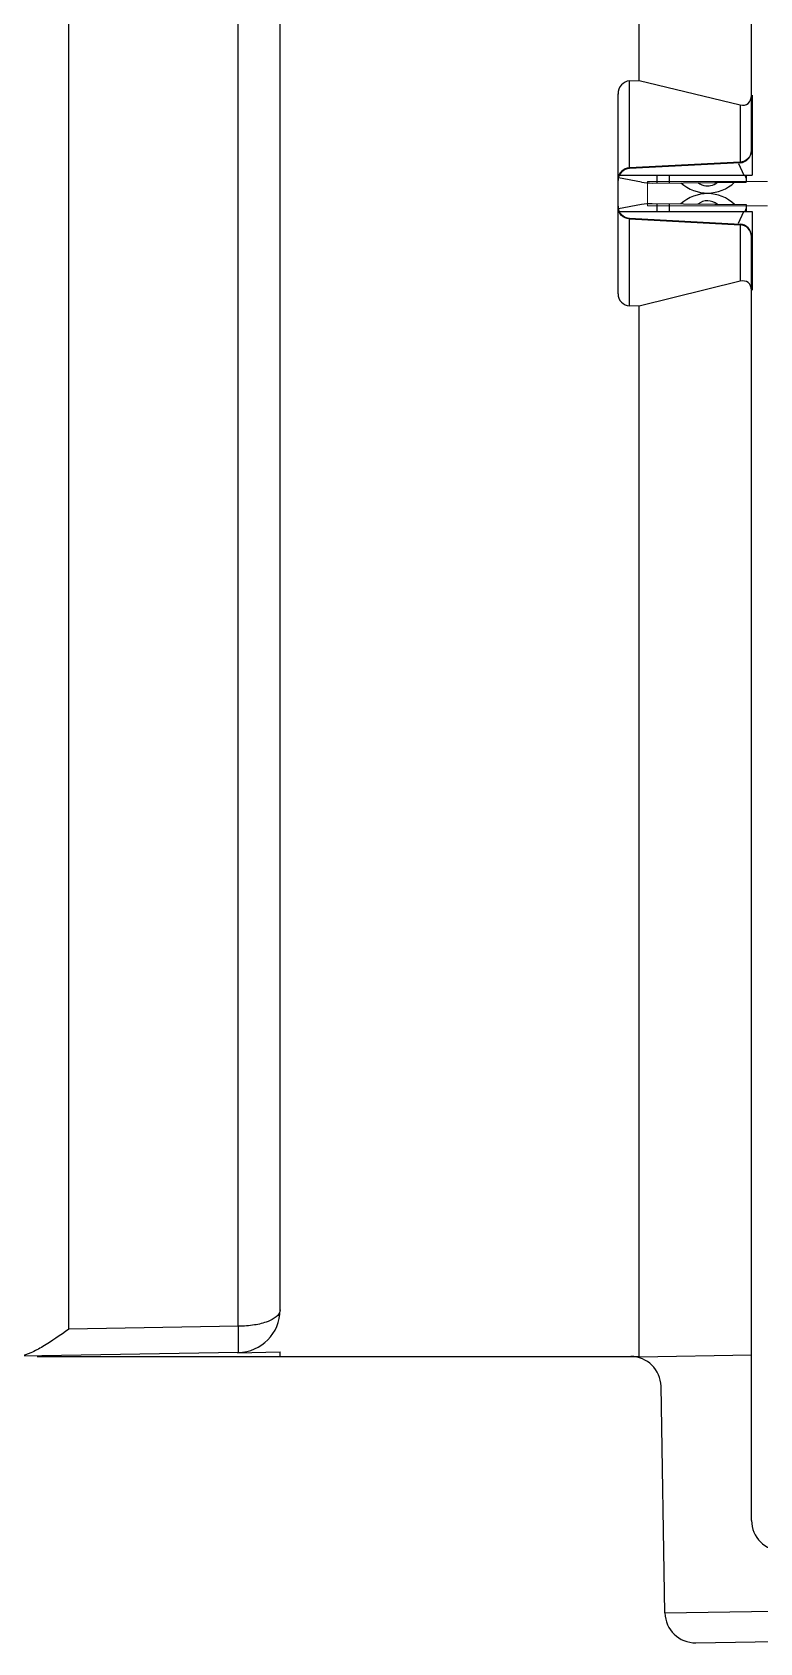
# Model space of a CAD drawing. Header units: inches. Extents: x 0 to 316, y -1 to 150.
# Drawn here: x 183.492 to 183.964, y 72.588 to 73.633 of the extents above; entities that cross this region are included whole.
import ezdxf
from ezdxf.enums import TextEntityAlignment as Align

# ---------------------------------------------------------------- set-up
doc = ezdxf.new("R2010")
doc.units = ezdxf.units.IN
doc.header["$MEASUREMENT"] = 0
doc.linetypes.add('DASHED', pattern=[0.75, 0.5, -0.25])
doc.styles.add('Calibri', font='calibri.ttf')

# ---------------------------------------------------------------- blocks, each defined once
blk = doc.blocks.new('AB 5069-L320ERM')
at = {"color": 7, "linetype": 'Continuous'}
for p, q in [((2.82338, -1.92135), (2.82338, 0.82336)), ((2.84504, -1.91287), (2.84504, 0.80799)), ((2.73535, -1.92289), (2.73535, 0.77432)), ((3.08976, -1.31134), (3.08976, -1.19575)), ((3.0314, -1.27493), (3.0314, -1.23212)), ((3.02644, -1.27518), (3.0314, -1.27493)), ((3.02644, -1.32033), (3.02644, -1.27518)), ((3.0314, -1.27493), (3.08379, -1.28767)), ((3.02047, -1.3856), (3.02047, -1.28196)), ((3.09008, -1.28265), (3.09008, -1.32406)), ((3.08379, -1.28767), (3.08379, -1.31732)), ((3.08379, -1.31732), (3.02644, -1.32033)), ((3.08379, -1.31763), (3.02644, -1.32063)), ((3.08298, -1.318), (3.08579, -1.32406)), ((3.08379, -1.31732), (3.08379, -1.31763)), ((3.03271, -1.32769), (3.02074, -1.32549)), ((3.02121, -1.32406), (3.09008, -1.32406)), ((3.02644, -1.32063), (3.02644, -1.32033)), ((3.03813, -1.32815), (3.087, -1.32764)), ((3.04057, -1.32406), (3.04061, -1.32813)), ((3.04696, -1.32426), (3.06604, -1.32406)), ((3.04696, -1.32406), (3.047, -1.32806)), ((3.08698, -1.32568), (3.0865, -1.32407)), ((3.08696, -1.32406), (3.087, -1.32764)), ((3.03271, -1.33933), (3.02072, -1.34153)), ((3.0212, -1.34296), (3.09008, -1.34296)), ((3.03813, -1.33887), (3.087, -1.33938)), ((3.04061, -1.3389), (3.04057, -1.34296)), ((3.047, -1.33896), (3.04696, -1.34296)), ((3.04696, -1.34276), (3.06604, -1.34296)), ((3.08296, -1.34907), (3.08579, -1.34296)), ((3.0865, -1.34296), (3.08698, -1.34134)), ((3.087, -1.33938), (3.08696, -1.34296)), ((3.09008, -1.34296), (3.09008, -1.38367)), ((3.02644, -1.34645), (3.08379, -1.34946)), ((3.02644, -1.34681), (3.02644, -1.34645)), ((3.02644, -1.34681), (3.08379, -1.34981)), ((3.02644, -1.39188), (3.02644, -1.34681)), ((3.08379, -1.34946), (3.08379, -1.34981)), ((3.08379, -1.34981), (3.08379, -1.37915)), ((3.08976, -2.02205), (3.08976, -1.35575)), ((3.08379, -1.37915), (3.0314, -1.39212)), ((3.0314, -1.39212), (3.02644, -1.39188)), ((3.0314, -1.93701), (3.0314, -1.39212)), ((2.82338, -1.92135), (2.73535, -1.92289)), ((2.82338, -1.92135), (2.82338, -1.93491)), ((2.82338, -1.93491), (2.71118, -1.93687)), ((2.71906, -1.93701), (3.0314, -1.93701)), ((2.82289, -1.93502), (2.84504, -1.93453)), ((2.84504, -1.93701), (2.84504, -1.93453)), ((3.0314, -1.9372), (3.08976, -1.93618)), ((3.04484, -2.07008), (3.04279, -1.95248)), ((3.04484, -2.07008), (3.20173, -2.06734)), ((3.06086, -2.08554), (3.18625, -2.08336))]:
    blk.add_line(p, q, dxfattribs=at)
for centre, radius, start, end in [((3.08346, -1.31134), 0.0063, 273, 0), ((3.02677, -1.32692), 0.0063, 93.00009, 180.00164), ((3.03783, -1.29981), 0.02835, 259.6, 270.6), ((3.06685, -1.31287), 0.02049, 227.59213, 313.60787), ((3.06685, -1.35415), 0.02049, 46.39213, 132.40787), ((3.02677, -1.34016), 0.0063, 179.99882, 266.99994), ((3.03783, -1.36722), 0.02835, 89.4, 100.4), ((3.08346, -1.35575), 0.0063, 0, 87), ((2.82299, -1.91287), 0.02205, 271, 0), ((3.02704, -1.95276), 0.01575, 1, 90), ((3.10551, -2.02205), 0.01575, 180, 270), ((3.06059, -2.0698), 0.01575, 181, 271)]:
    blk.add_arc(centre, radius, start, end, dxfattribs=at)
for centre, major_axis, ratio, start_param, end_param in [((3.02677, -1.282), (-0.00021, 0.00682), 0.923097, 0.019652, 1.538088), ((3.08346, -1.28076), (-0.00416, 0.00637), 0.742289, -3.810974, -2.292538), ((3.08346, -1.38556), (0.00475, 0.00558), 0.742003, -0.716744, 0.801693), ((3.02677, -1.38557), (0.00301, 0.00557), 0.993787, -4.213612, -2.695175)]:
    blk.add_ellipse(centre, major_axis=major_axis, ratio=ratio, start_param=start_param, end_param=end_param, dxfattribs=at)
for points, knots in [([(3.08976, -1.31128), (3.08976, -1.31278), (3.08846, -1.31594), (3.08534, -1.31725), (3.08379, -1.31732)], [0, 0, 0, 0, 0.493269, 1, 1, 1, 1]), ([(3.02644, -1.32033), (3.0249, -1.32041), (3.02178, -1.32172), (3.02047, -1.32487), (3.02047, -1.32638)], [0, 0, 0, 0, 0.506731, 1, 1, 1, 1]), ([(3.06197, -1.3279), (3.0623, -1.32817), (3.06378, -1.3292), (3.06564, -1.3297), (3.06702, -1.32967)], [0, 0, 0, 0, 0.23339, 1, 1, 1, 1]), ([(3.06702, -1.32967), (3.06751, -1.32967), (3.06931, -1.32948), (3.07102, -1.32865), (3.07204, -1.3278)], [0, 0, 0, 0, 0.267623, 1, 1, 1, 1]), ([(3.02644, -1.34681), (3.0249, -1.34673), (3.02179, -1.34544), (3.02047, -1.34229), (3.02047, -1.3408)], [0, 0, 0, 0, 0.507897, 1, 1, 1, 1]), ([(3.08976, -1.35582), (3.08976, -1.35433), (3.08845, -1.35118), (3.08534, -1.34989), (3.08379, -1.34981)], [0, 0, 0, 0, 0.492103, 1, 1, 1, 1]), ([(2.84504, -1.91287), (2.84504, -1.91572), (2.83896, -1.91918), (2.83157, -1.92086), (2.82619, -1.92133), (2.82338, -1.92135)], [0, 0, 0, 0, 0.352632, 0.652021, 1, 1, 1, 1]), ([(2.73535, -1.92289), (2.731, -1.92601), (2.72463, -1.93045), (2.71614, -1.93509), (2.712, -1.93663), (2.71005, -1.93685)], [0, 0, 0, 0, 0.552237, 0.797554, 1, 1, 1, 1])]:
    blk.add_open_spline(points, degree=3, knots=knots, dxfattribs=at)
for points in [[(3.06702, -1.33735), (3.06524, -1.33733), (3.06335, -1.33799), (3.06197, -1.33912)], [(3.07204, -1.33923), (3.07068, -1.33807), (3.06881, -1.33737), (3.06702, -1.33735)]]:
    blk.add_open_spline(points, degree=3, dxfattribs=at)
blk = doc.blocks.new('AB 5069-Module Base')
at = {"color": 7, "linetype": 'Continuous', "lineweight": 0}
for p, q in [((-0.0779, -1.6638), (0, -1.6638)), ((-0.0779, -1.6638), (-0.0779, -1.6795)), ((-0.0779, -1.6795), (0, -1.6795))]:
    blk.add_line(p, q, dxfattribs=at)
at = {"color": 3, "linetype": 'DASHED', "style": 'Calibri'}
blk.add_attdef('PARTNUMBER', text='', height=0.0625, dxfattribs=at).set_placement((0.4338, 1.9561), align=Align.MIDDLE_CENTER)

msp = doc.modelspace()

# ---------------------------------------------------------------- block references
at = {"xscale": 1.249958892269909, "yscale": 1.249958892269909, "zscale": 1.249958892269909}
msp.add_blockref('AB 5069-L320ERM', (180.09624, 75.19488), dxfattribs=at)
at = {"color": 2, "linetype": 'DASHED'}
msp.add_blockref('AB 5069-Module Base', (183.96866, 75.19952), dxfattribs=at)

doc.saveas('drawing.dxf')
